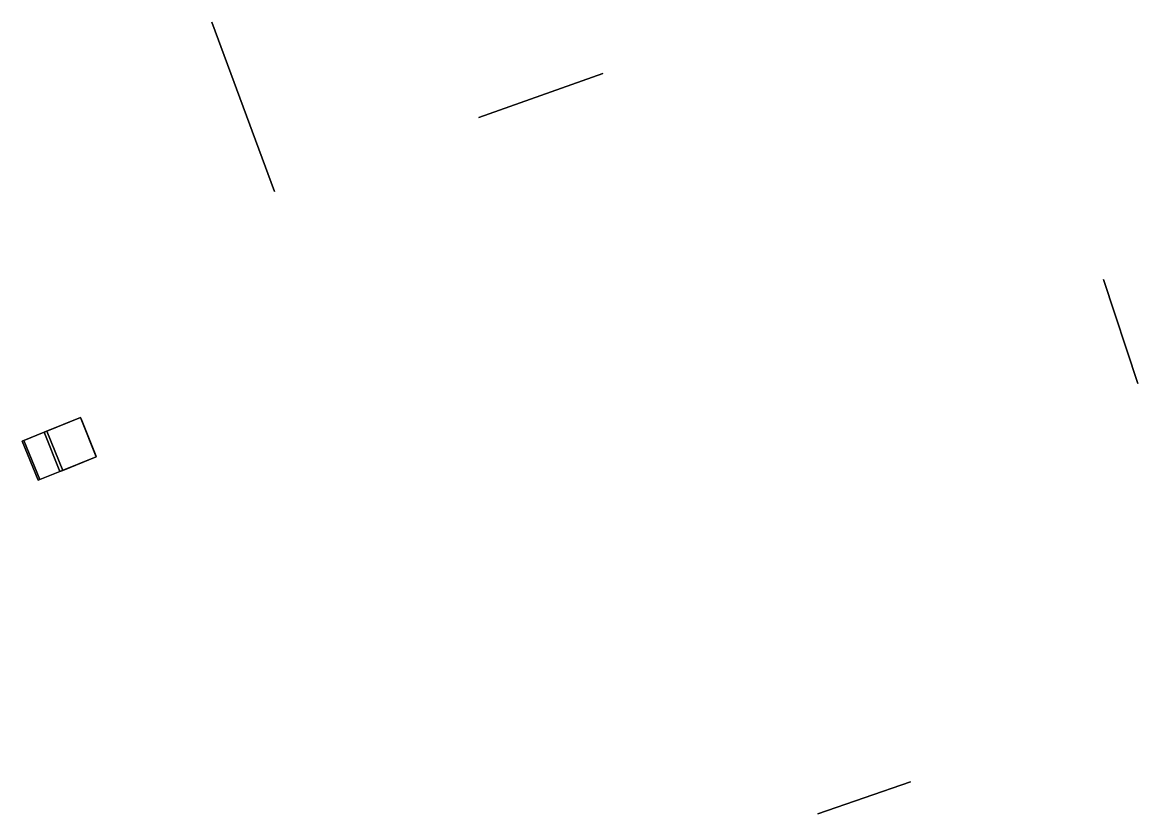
# Model space of a CAD drawing. Header units: metres. Extents: x 99985 to 960330, y 99998 to 1946192.
# Drawn here: x 960250.5 to 960329.6, y 1946135.6 to 1946191.8 of the extents above; entities outside this region: 1.
import ezdxf

# ---------------------------------------------------------------- set-up
doc = ezdxf.new("R2010")
doc.units = ezdxf.units.M

msp = doc.modelspace()

# ---------------------------------------------------------------- linework, layer by layer
at = {"layer": 'Building Shading', "color": 195}
for points in [[(960263.9375, 1946191.75, 99.4222), (960263.9375, 1946191.75, 41.4222), (960268.375, 1946179.75, 41.4222), (960268.375, 1946179.75, 99.4222)], [(960268.375, 1946179.75, 99.4222), (960268.375, 1946179.75, 41.4222), (960263.9375, 1946191.75, 41.4222), (960263.9375, 1946191.75, 99.4222)], [(960282.875, 1946185, 99.4222), (960282.875, 1946185, 41.4222), (960291.6875, 1946188.125, 41.4222), (960291.6875, 1946188.125, 99.4222)], [(960291.6875, 1946188.125, 99.4222), (960291.6875, 1946188.125, 41.4222), (960282.875, 1946185, 41.4222), (960282.875, 1946185, 99.4222)], [(960327.1875, 1946173.5, 101.0292), (960327.1875, 1946173.5, 41.0292), (960329.625, 1946166.125, 41.0292), (960329.625, 1946166.125, 101.0292)], [(960329.625, 1946166.125, 101.0292), (960329.625, 1946166.125, 41.0292), (960327.1875, 1946173.5, 41.0292), (960327.1875, 1946173.5, 101.0292)], [(960313.5, 1946137.875, 97.3267), (960313.5, 1946137.875, 39.3267), (960306.9375, 1946135.625, 39.3267), (960306.9375, 1946135.625, 97.3267)], [(960306.9375, 1946135.625, 97.3267), (960306.9375, 1946135.625, 39.3267), (960313.5, 1946137.875, 39.3267), (960313.5, 1946137.875, 97.3267)]]:
    msp.add_3dface(points, dxfattribs=at)
at = {"layer": 'CORE', "color": 43}
for points in [[(960252.0432, 1946162.6752, 52.3612), (960252.0432, 1946162.6752, 49.253), (960250.4919, 1946162.0524, 49.253), (960250.4919, 1946162.0524, 52.3612)], [(960253.1608, 1946159.8911, 52.3612), (960253.1608, 1946159.8911, 49.253), (960252.0432, 1946162.6752, 49.253), (960252.0432, 1946162.6752, 52.3612)], [(960250.4919, 1946162.0524, 52.3612), (960250.4919, 1946162.0524, 49.253), (960251.6096, 1946159.2684, 49.253), (960251.6096, 1946159.2684, 52.3612)], [(960251.6096, 1946159.2684, 52.3612), (960251.6096, 1946159.2684, 49.253), (960253.1608, 1946159.8911, 49.253), (960253.1608, 1946159.8911, 52.3612)]]:
    msp.add_3dface(points, dxfattribs=at)
at = {"layer": 'CORE', "color": 8}
for points in [[(960253.1608, 1946159.8911, 49.253), (960251.7277, 1946159.3158, 49.253), (960250.6101, 1946162.0999, 49.253), (960252.0432, 1946162.6752, 49.253)], [(960251.7277, 1946159.3158, 49.253), (960251.6096, 1946159.2684, 49.253), (960250.4919, 1946162.0524, 49.253), (960250.6101, 1946162.0999, 49.253)]]:
    msp.add_3dface(points, dxfattribs=at)
at = {"layer": 'CORE', "color": 15}
for points in [[(960253.1608, 1946159.8911, 52.3612), (960252.0432, 1946162.6752, 52.3612), (960250.6101, 1946162.0999, 52.3612), (960251.7277, 1946159.3158, 52.3612)], [(960251.7277, 1946159.3158, 52.3612), (960250.6101, 1946162.0999, 52.3612), (960250.4919, 1946162.0524, 52.3612), (960251.6096, 1946159.2684, 52.3612)]]:
    msp.add_3dface(points, dxfattribs=at)
at = {"layer": 'PERIM', "color": 43}
for points in [[(960254.6243, 1946163.7114, 52.3612), (960254.6243, 1946163.7114, 49.253), (960252.0432, 1946162.6752, 49.253), (960252.0432, 1946162.6752, 52.3612)], [(960255.742, 1946160.9273, 52.3612), (960255.742, 1946160.9273, 49.253), (960254.6243, 1946163.7114, 49.253), (960254.6243, 1946163.7114, 52.3612)], [(960252.0432, 1946162.6752, 52.3612), (960252.0432, 1946162.6752, 49.253), (960253.1608, 1946159.8911, 49.253), (960253.1608, 1946159.8911, 52.3612)], [(960253.1608, 1946159.8911, 52.3612), (960253.1608, 1946159.8911, 49.253), (960255.742, 1946160.9273, 49.253), (960255.742, 1946160.9273, 52.3612)]]:
    msp.add_3dface(points, dxfattribs=at)
at = {"layer": 'PERIM', "color": 8}
for points in [[(960255.742, 1946160.9273, 49.253), (960253.3574, 1946159.9701, 49.253), (960252.2397, 1946162.7541, 49.253), (960254.6243, 1946163.7114, 49.253)], [(960253.3574, 1946159.9701, 49.253), (960253.1608, 1946159.8911, 49.253), (960252.0432, 1946162.6752, 49.253), (960252.2397, 1946162.7541, 49.253)]]:
    msp.add_3dface(points, dxfattribs=at)
at = {"layer": 'PERIM', "color": 15}
for points in [[(960255.742, 1946160.9273, 52.3612), (960254.6243, 1946163.7114, 52.3612), (960252.2397, 1946162.7541, 52.3612), (960253.3574, 1946159.9701, 52.3612)], [(960253.3574, 1946159.9701, 52.3612), (960252.2397, 1946162.7541, 52.3612), (960252.0432, 1946162.6752, 52.3612), (960253.1608, 1946159.8911, 52.3612)]]:
    msp.add_3dface(points, dxfattribs=at)
at = {"layer": 'PERIM', "color": 143}
msp.add_3dface([(960255.7047, 1946161.0201, 51.4351), (960255.7047, 1946161.0201, 50.103), (960254.6616, 1946163.6186, 50.103), (960254.6616, 1946163.6186, 51.4351)], dxfattribs=at)

doc.saveas('drawing.dxf')
